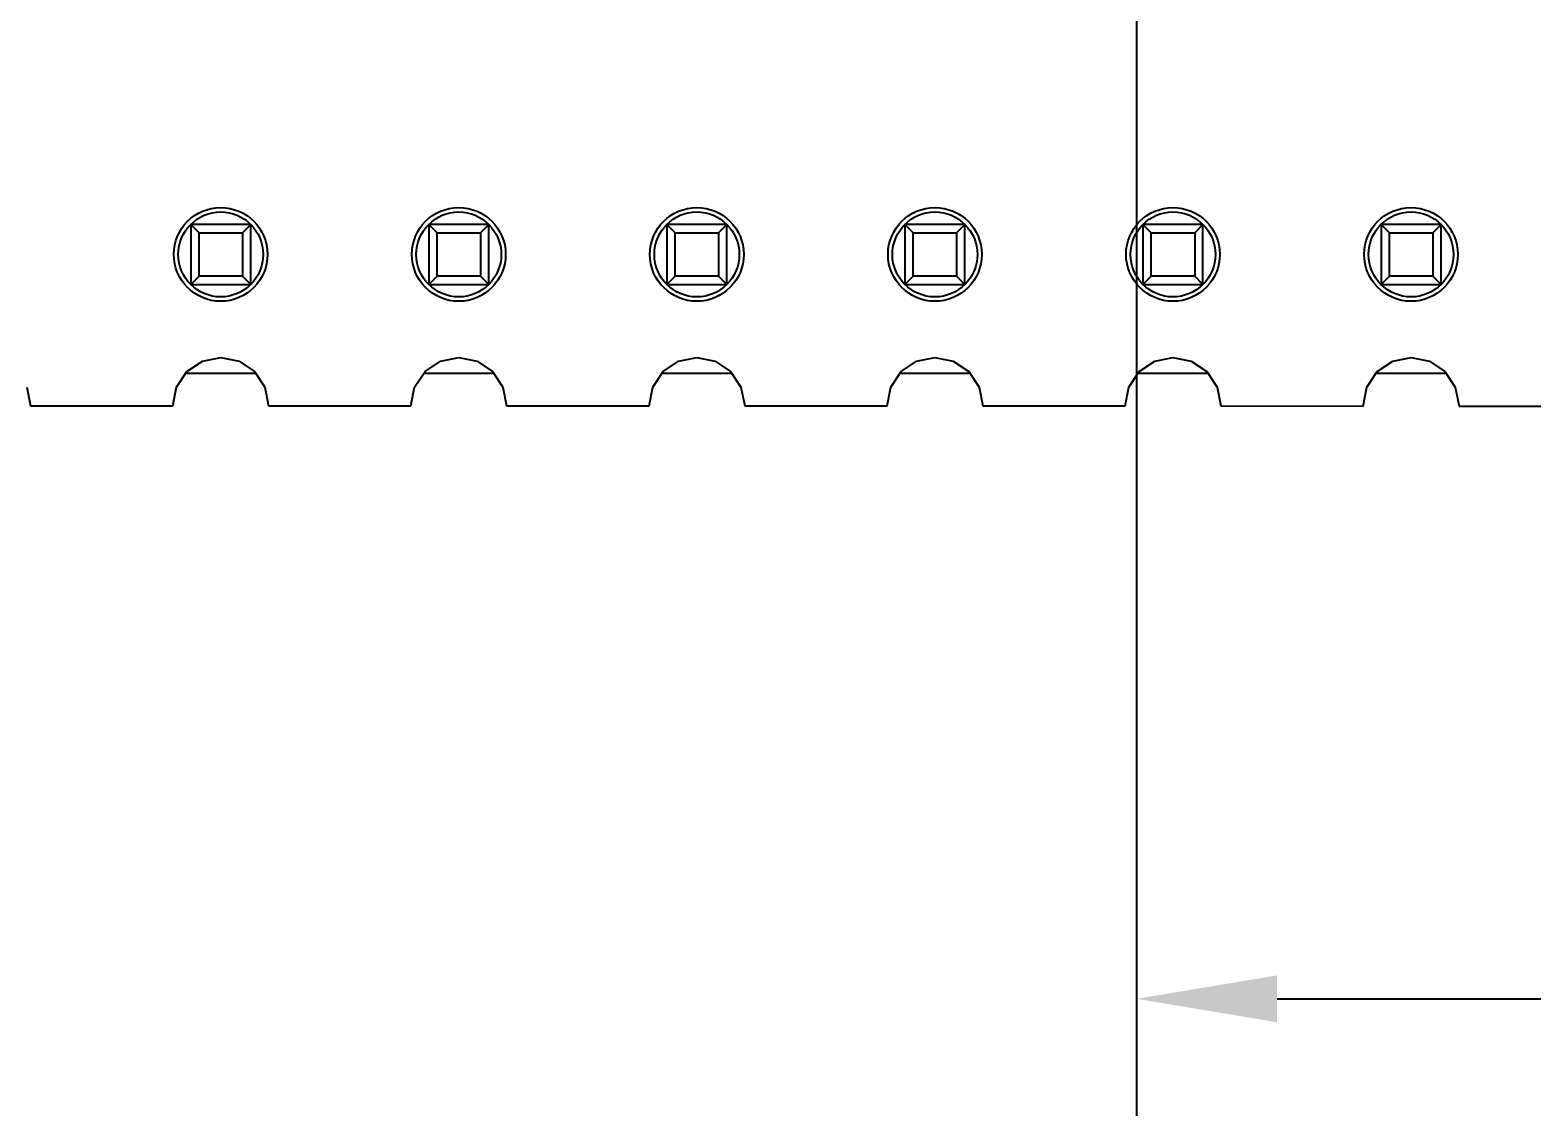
# Model space of a CAD drawing. Header units: millimetres. Extents: x 563 to 681, y 173 to 284.
# Drawn here: x 648.45 to 664.48, y 236.75 to 248.34 of the extents above; entities that cross this region are included whole.
import ezdxf

# ---------------------------------------------------------------- set-up
doc = ezdxf.new("R2010")
doc.units = ezdxf.units.MM
doc.header["$LTSCALE"] = 30.734
doc.header["$PDMODE"] = 3
doc.header["$PDSIZE"] = 0.3125
doc.layers.get('0').update_dxf_attribs({"linetype": 'CONTINUOUS'})
doc.layers.get('Defpoints').update_dxf_attribs({"linetype": 'CONTINUOUS'})
doc.layers.add('dim', color=6, linetype='CONTINUOUS', lineweight=9)
doc.styles.add('Verdana', font='verdana.ttf', dxfattribs={"height": 2.5})
doc.dimstyles.new('aaaaaaaa 3.0', dxfattribs={"dimtxt": 2.5, "dimasz": 1.5, "dimexe": 1.25, "dimexo": 0.625, "dimtad": 1, "dimdec": 1, "dimzin": 9, "dimdsep": 46, "dimtxsty": 'Verdana', "dimcen": 0, "dimazin": 0, "dimtfac": 1, "dimtofl": 0, "dimtmove": 0, "dimatfit": 3, "dimfxl": 1, "dimlwd": 25, "dimlwe": 25, "dimarcsym": 0})

# ---------------------------------------------------------------- blocks, each defined once
blk = doc.blocks.new('*D27')
at = {"layer": 'Defpoints', "color": 0}
for p in [(660.256, 251.473), (681.455, 245.334), (681.455, 238.003)]:
    blk.add_point(p, dxfattribs=at)
at = {"layer": 'dim', "color": 0, "lineweight": 25}
for p, q in [((660.256, 250.848), (660.256, 236.753)), ((681.455, 244.709), (681.455, 236.753)), ((661.756, 238.003), (679.955, 238.003))]:
    blk.add_line(p, q, dxfattribs=at)
at = {"layer": 'dim', "color": 0}
for points in [[(661.756, 238.253), (661.756, 237.753), (660.256, 238.003)], [(679.955, 237.753), (679.955, 238.253), (681.455, 238.003)]]:
    blk.add_solid(points, dxfattribs=at)
at = {"layer": 'dim', "color": 0, "insert": (670.856, 239.904), "char_height": 2.5, "attachment_point": 5, "style": 'Verdana'}
blk.add_mtext('21.2', dxfattribs=at)

msp = doc.modelspace()

# ---------------------------------------------------------------- linework, layer by layer
at = {"linetype": 'Continuous'}
for p, q in [((650.805, 246.264), (650.165, 246.264)), ((650.254, 246.176), (650.165, 246.264)), ((650.165, 246.264), (650.165, 245.624)), ((650.254, 246.176), (650.717, 246.176)), ((650.254, 245.712), (650.254, 246.176)), ((650.805, 246.264), (650.717, 246.176)), ((650.717, 246.176), (650.717, 245.712)), ((650.805, 245.624), (650.805, 246.264)), ((653.345, 246.264), (652.705, 246.264)), ((652.794, 246.176), (652.705, 246.264)), ((652.705, 246.264), (652.705, 245.624)), ((652.794, 246.176), (653.257, 246.176)), ((652.794, 245.712), (652.794, 246.176)), ((653.345, 246.264), (653.257, 246.176)), ((653.257, 246.176), (653.257, 245.712)), ((653.345, 245.624), (653.345, 246.264)), ((655.885, 246.264), (655.245, 246.264)), ((655.334, 246.176), (655.245, 246.264)), ((655.245, 246.264), (655.245, 245.624)), ((655.334, 246.176), (655.797, 246.176)), ((655.334, 245.712), (655.334, 246.176)), ((655.885, 246.264), (655.797, 246.176)), ((655.797, 246.176), (655.797, 245.712)), ((655.885, 245.624), (655.885, 246.264)), ((658.425, 246.264), (657.785, 246.264)), ((657.874, 246.176), (657.785, 246.264)), ((657.785, 246.264), (657.785, 245.624)), ((657.874, 246.176), (658.337, 246.176)), ((657.874, 245.712), (657.874, 246.176)), ((658.425, 246.264), (658.337, 246.176)), ((658.337, 246.176), (658.337, 245.712)), ((658.425, 245.624), (658.425, 246.264)), ((660.965, 246.264), (660.325, 246.264)), ((660.414, 246.176), (660.325, 246.264)), ((660.325, 246.264), (660.325, 245.624)), ((660.414, 246.176), (660.877, 246.176)), ((660.414, 245.712), (660.414, 246.176)), ((660.965, 246.264), (660.877, 246.176)), ((660.877, 246.176), (660.877, 245.712)), ((660.965, 245.624), (660.965, 246.264)), ((663.505, 246.264), (662.865, 246.264)), ((662.954, 246.176), (662.865, 246.264)), ((662.865, 246.264), (662.865, 245.624)), ((662.954, 246.176), (663.417, 246.176)), ((662.954, 245.712), (662.954, 246.176)), ((663.505, 246.264), (663.417, 246.176)), ((663.417, 246.176), (663.417, 245.712)), ((663.505, 245.624), (663.505, 246.264)), ((650.254, 245.712), (650.165, 245.624)), ((650.717, 245.712), (650.254, 245.712)), ((650.805, 245.624), (650.717, 245.712)), ((652.794, 245.712), (652.705, 245.624)), ((653.257, 245.712), (652.794, 245.712)), ((653.345, 245.624), (653.257, 245.712)), ((655.334, 245.712), (655.245, 245.624)), ((655.797, 245.712), (655.334, 245.712)), ((655.885, 245.624), (655.797, 245.712)), ((657.874, 245.712), (657.785, 245.624)), ((658.337, 245.712), (657.874, 245.712)), ((658.425, 245.624), (658.337, 245.712)), ((660.414, 245.712), (660.325, 245.624)), ((660.877, 245.712), (660.414, 245.712)), ((660.965, 245.624), (660.877, 245.712)), ((662.954, 245.712), (662.865, 245.624)), ((663.417, 245.712), (662.954, 245.712)), ((663.505, 245.624), (663.417, 245.712)), ((650.165, 245.624), (650.805, 245.624)), ((652.705, 245.624), (653.345, 245.624)), ((655.245, 245.624), (655.885, 245.624)), ((657.785, 245.624), (658.425, 245.624)), ((660.325, 245.624), (660.965, 245.624)), ((662.865, 245.624), (663.505, 245.624)), ((650.125, 244.694), (650.29, 244.805)), ((650.29, 244.805), (650.485, 244.844)), ((650.485, 244.844), (650.681, 244.805)), ((650.681, 244.805), (650.846, 244.694)), ((652.665, 244.694), (652.83, 244.805)), ((652.83, 244.805), (653.025, 244.844)), ((653.025, 244.844), (653.221, 244.805)), ((653.221, 244.805), (653.386, 244.694)), ((655.205, 244.694), (655.37, 244.805)), ((655.37, 244.805), (655.565, 244.844)), ((655.565, 244.844), (655.761, 244.805)), ((655.761, 244.805), (655.926, 244.694)), ((657.745, 244.694), (657.91, 244.805)), ((657.91, 244.805), (658.105, 244.844)), ((658.105, 244.844), (658.301, 244.805)), ((658.301, 244.805), (658.466, 244.694)), ((660.285, 244.694), (660.45, 244.805)), ((660.45, 244.805), (660.645, 244.844)), ((660.645, 244.844), (660.841, 244.805)), ((660.841, 244.805), (661.006, 244.694)), ((662.825, 244.694), (662.99, 244.805)), ((662.99, 244.805), (663.185, 244.844)), ((663.185, 244.844), (663.381, 244.805)), ((663.381, 244.805), (663.546, 244.694)), ((650.014, 244.529), (650.125, 244.694)), ((650.846, 244.674), (650.125, 244.674)), ((650.846, 244.694), (650.956, 244.529)), ((652.554, 244.529), (652.665, 244.694)), ((653.386, 244.674), (652.665, 244.674)), ((653.386, 244.694), (653.496, 244.529)), ((655.094, 244.529), (655.205, 244.694)), ((655.926, 244.674), (655.205, 244.674)), ((655.926, 244.694), (656.036, 244.529)), ((657.634, 244.529), (657.745, 244.694)), ((658.466, 244.674), (657.745, 244.674)), ((658.466, 244.694), (658.576, 244.529)), ((660.174, 244.529), (660.285, 244.694)), ((661.006, 244.674), (660.285, 244.674)), ((661.006, 244.694), (661.116, 244.529)), ((662.714, 244.529), (662.825, 244.694)), ((663.546, 244.674), (662.825, 244.674)), ((663.546, 244.694), (663.656, 244.529)), ((648.416, 244.529), (648.456, 244.329)), ((649.975, 244.329), (650.014, 244.529)), ((650.956, 244.529), (650.996, 244.329)), ((652.515, 244.329), (652.554, 244.529)), ((653.496, 244.529), (653.536, 244.329)), ((655.055, 244.328), (655.094, 244.529)), ((656.036, 244.529), (656.076, 244.328)), ((657.595, 244.328), (657.634, 244.529)), ((658.576, 244.529), (658.616, 244.328)), ((660.134, 244.328), (660.174, 244.529)), ((661.116, 244.529), (661.157, 244.328)), ((662.674, 244.327), (662.714, 244.529)), ((663.656, 244.529), (663.697, 244.327)), ((648.456, 244.329), (649.975, 244.329)), ((650.996, 244.329), (652.515, 244.329)), ((653.536, 244.329), (655.055, 244.328)), ((656.076, 244.328), (657.595, 244.328)), ((658.616, 244.328), (660.134, 244.328)), ((661.157, 244.328), (662.674, 244.327)), ((663.697, 244.327), (680.455, 244.325))]:
    msp.add_line(p, q, dxfattribs=at)
for centre, radius in [((650.485, 245.944), 0.5), ((650.485, 245.944), 0.453), ((653.025, 245.944), 0.5), ((653.025, 245.944), 0.453), ((655.565, 245.944), 0.5), ((655.565, 245.944), 0.453), ((658.105, 245.944), 0.5), ((658.105, 245.944), 0.453), ((660.645, 245.944), 0.5), ((660.645, 245.944), 0.453), ((663.185, 245.944), 0.5), ((663.185, 245.944), 0.453)]:
    msp.add_circle(centre, radius, dxfattribs=at)

# ---------------------------------------------------------------- dimensions: what is measured, and where the dimension line sits
at = {"layer": 'dim'}
dim = msp.add_linear_dim(base=(681.455, 238.003), p1=(660.256, 251.473), p2=(681.455, 245.334), dimstyle='aaaaaaaa 3.0', dxfattribs=at)
dim.commit()
dim.dimension.update_dxf_attribs({"geometry": '*D27', "text_midpoint": (670.856, 238.003), "dimtype": 160})

doc.saveas('drawing.dxf')
